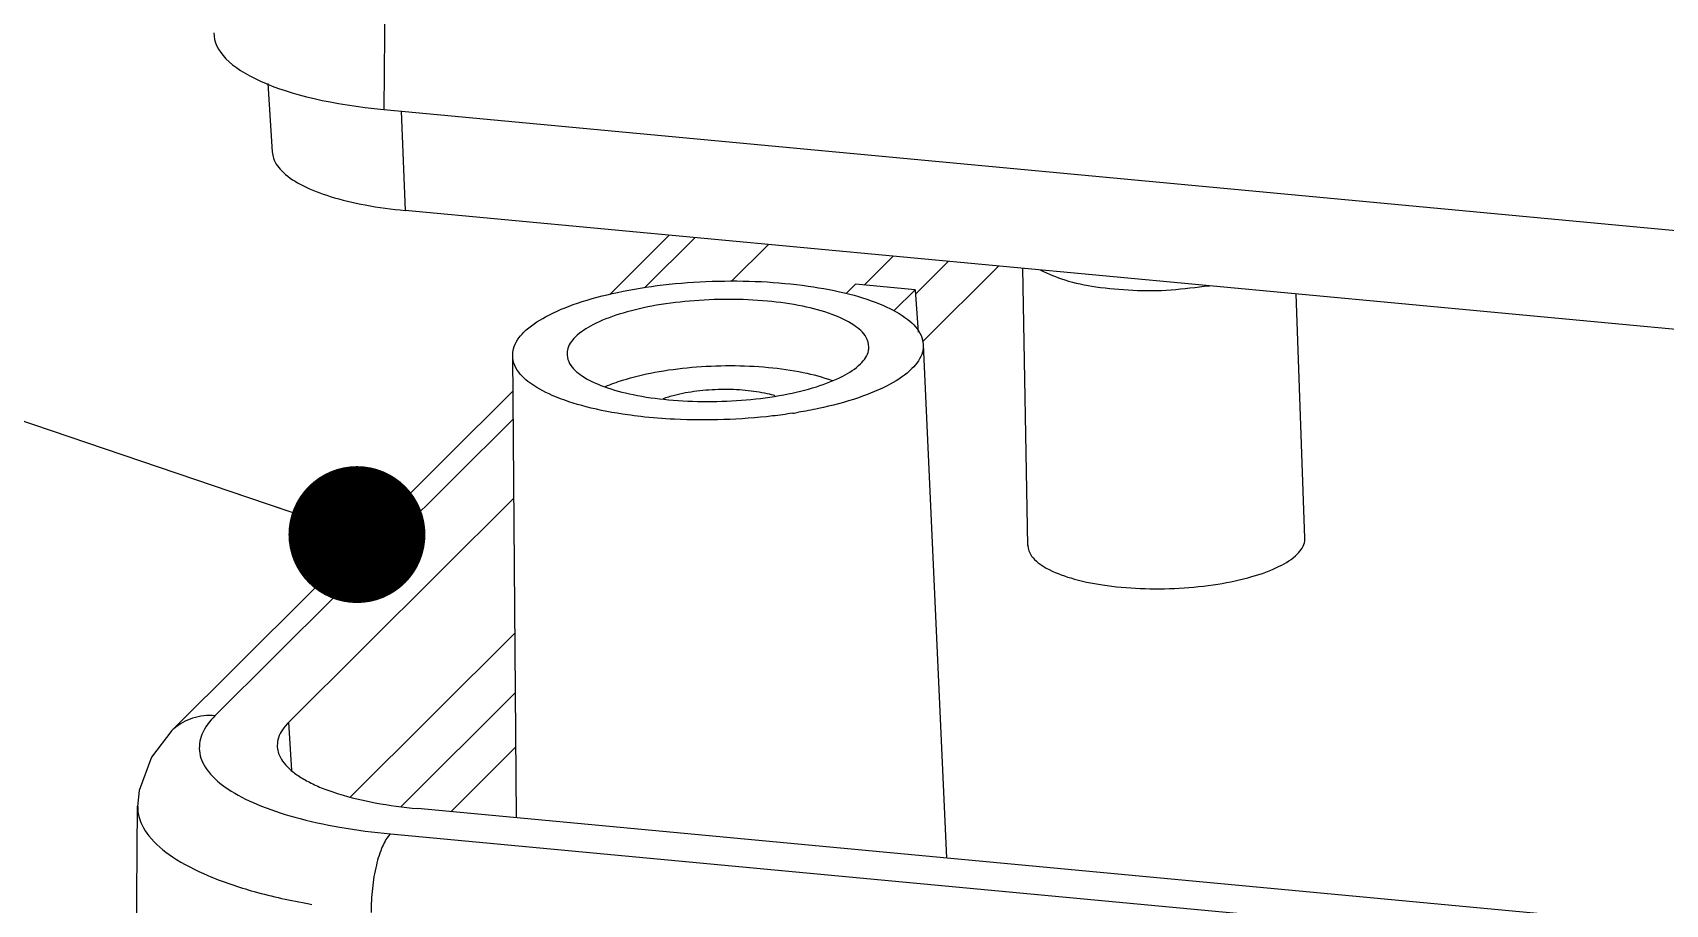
# Model space of a CAD drawing. Header units: millimetres. Extents: x 1779 to 2074, y -741 to -536.
# Drawn here: x 1833.53 to 1856.78, y -709.2 to -696.78 of the extents above; entities that cross this region are included whole.
import ezdxf

# ---------------------------------------------------------------- set-up
doc = ezdxf.new("R2010")
doc.units = ezdxf.units.MM
doc.layers.add('from', color=7, linetype='Continuous', lineweight=13)
doc.styles.get("Standard").update_dxf_attribs({"font": 'txt', "bigfont": 'gbcbig.shx'})
doc.dimstyles.new('ISO', dxfattribs={"dimscale": 0.6, "dimtxt": 2.5, "dimasz": 2.5, "dimexe": 1.25, "dimexo": 0.625, "dimtad": 0, "dimdsep": 46, "dimtxsty": 'Standard', "dimblk": 'OPEN', "dimcen": 0, "dimclrd": 4, "dimclre": 4, "dimadec": 0, "dimazin": 0, "dimtfac": 1, "dimtofl": 0, "dimtmove": 0, "dimatfit": 3, "dimfxl": 1, "dimarcsym": 0})

# ---------------------------------------------------------------- blocks, each defined once
blk = doc.blocks.new('_Open')
at = {"color": 0, "linetype": 'ByBlock', "lineweight": -2}
for p, q in [((-1, 0.167), (0, 0)), ((-1, -0.167), (0, 0)), ((0, 0), (-1, 0))]:
    blk.add_line(p, q, dxfattribs=at)

msp = doc.modelspace()

# ---------------------------------------------------------------- linework, layer by layer
at = {"color": 7, "linetype": 'Continuous'}
for p, q in [((1838.763, -671.361), (1838.532, -697.878)), ((1836.881, -697.507), (1836.944, -698.483)), ((1838.532, -697.878), (1888.682, -702.573)), ((1838.78, -697.901), (1838.835, -699.316)), ((1888.983, -704.011), (1838.835, -699.316)), ((1842.596, -699.668), (1841.75, -700.512)), ((1842.964, -699.703), (1842.245, -700.42)), ((1843.478, -700.327), (1844.007, -699.8)), ((1845.372, -700.379), (1845.785, -699.967)), ((1846.1, -700.51), (1846.571, -700.04)), ((1847.287, -700.107), (1846.203, -701.188)), ((1847.699, -704.086), (1847.631, -700.14)), ((1845.245, -700.367), (1845.113, -700.498)), ((1846.095, -700.446), (1845.245, -700.367)), ((1845.8, -700.74), (1846.095, -700.446)), ((1846.095, -700.446), (1846.14, -701.047)), ((1851.646, -703.981), (1851.521, -700.504)), ((1846.212, -701.226), (1846.543, -708.54)), ((1840.364, -701.382), (1840.418, -707.967)), ((1840.368, -701.888), (1835.516, -706.723)), ((1840.372, -702.286), (1836.129, -706.513)), ((1837.18, -706.603), (1840.381, -703.413)), ((1838.058, -707.666), (1840.396, -705.336)), ((1838.78, -707.803), (1840.403, -706.186)), ((1837.222, -707.29), (1837.18, -706.603)), ((1840.409, -706.96), (1839.486, -707.88)), ((1835.01, -709.919), (1835.028, -707.801)), ((1889.159, -712.53), (1839.011, -707.835)), ((1838.626, -708.194), (1888.82, -712.893))]:
    msp.add_line(p, q, dxfattribs=at)
msp.add_lwpolyline([(1835.516, -706.723), (1835.223, -707.101), (1835.049, -707.576), (1835.028, -707.805)], dxfattribs=at)
for centre, radius, start, end in [((1843.267, -695.223), 7.065, 278.8435, 279.5111), ((1839.256, -699.198), 10.152, 259.879, 260.0792)]:
    msp.add_arc(centre, radius, start, end, dxfattribs=at)
msp.add_ellipse((1839.715, -696.702), major_axis=(3.601, 0.097), ratio=0.337327, start_param=3.12958, end_param=4.368607, dxfattribs=at)
for points, start_tangent, end_tangent in [([(1836.945, -698.483), (1836.962, -698.572), (1837.103, -698.775), (1837.379, -698.961), (1837.771, -699.116), (1838.266, -699.238), (1838.835, -699.316)], (0.056544, -0.9984), (0.995646, -0.093216)), ([(1847.879, -700.164), (1847.883, -700.166), (1848.225, -700.305), (1848.67, -700.402), (1849.194, -700.451), (1849.74, -700.447), (1850.278, -700.39), (1850.287, -700.389)], (0.876818, -0.480823), (0.987354, 0.15853)), ([(1840.526, -701.051), (1840.836, -700.83), (1841.288, -700.637), (1841.857, -700.483), (1842.508, -700.377), (1843.205, -700.325), (1843.907, -700.33), (1844.573, -700.393), (1845.165, -700.508), (1845.647, -700.671), (1845.992, -700.87), (1846.18, -701.095), (1846.21, -701.226)], (0.708386, 0.705825), (0.052182, -0.998638)), ([(1845.436, -701.262), (1845.399, -701.123), (1845.223, -700.949), (1844.913, -700.797), (1844.496, -700.681), (1843.993, -700.608), (1843.442, -700.583), (1842.885, -700.607), (1842.349, -700.679), (1841.884, -700.794), (1841.509, -700.945), (1841.258, -701.12)], (-0.017136, 0.999853), (-0.708386, -0.705825)), ([(1840.367, -701.382), (1840.377, -701.288), (1840.526, -701.051)], (-0.020293, 0.999794), (0.708386, 0.705825)), ([(1841.258, -701.12), (1841.145, -701.308), (1841.142, -701.376)], (-0.708386, -0.705825), (0.083166, -0.996536)), ([(1846.21, -701.226), (1846.2, -701.332), (1846.051, -701.569)], (0.052182, -0.998638), (-0.708386, -0.705825)), ([(1842.19, -702.251), (1842.004, -702.227), (1841.412, -702.112), (1840.93, -701.949), (1840.585, -701.75), (1840.397, -701.525), (1840.367, -701.382)], (-0.993635, 0.112652), (-0.020293, 0.999794)), ([(1841.142, -701.376), (1841.178, -701.497), (1841.354, -701.671), (1841.664, -701.823), (1842.081, -701.939), (1842.584, -702.012), (1843.135, -702.037), (1843.692, -702.013), (1844.228, -701.94), (1844.693, -701.826), (1845.067, -701.675), (1845.318, -701.5)], (0.083166, -0.996536), (0.708386, 0.705825)), ([(1845.318, -701.5), (1845.432, -701.312), (1845.436, -701.262)], (0.708386, 0.705825), (-0.017136, 0.999853)), ([(1841.688, -701.823), (1841.932, -701.734), (1842.389, -701.621), (1842.917, -701.55), (1843.465, -701.526), (1844.007, -701.551), (1844.501, -701.623), (1844.913, -701.737)], (0.91835, 0.395768), (0.938453, -0.345406)), ([(1846.051, -701.569), (1845.741, -701.79), (1845.289, -701.983), (1844.72, -702.137), (1844.435, -702.191)], (-0.708386, -0.705825), (-0.986249, -0.165267)), ([(1842.507, -701.996), (1842.67, -701.945), (1842.987, -701.886), (1843.336, -701.861), (1843.682, -701.874), (1843.992, -701.923), (1844.101, -701.952)], (0.937172, 0.348867), (0.954557, -0.298027)), ([(1844.353, -702.204), (1844.068, -702.243), (1843.371, -702.295), (1842.669, -702.29), (1842.19, -702.251)], (-0.988107, -0.153765), (-0.993635, 0.112652)), ([(1851.537, -704.21), (1851.644, -704.021), (1851.645, -703.981)], (0.708386, 0.705825), (-0.068476, 0.997653)), ([(1847.7, -704.085), (1847.755, -704.237), (1847.962, -704.408), (1848.311, -704.55), (1848.765, -704.649), (1849.299, -704.699), (1849.857, -704.695), (1850.406, -704.637), (1850.89, -704.531), (1851.28, -704.384), (1851.537, -704.21)], (0.050561, -0.998721), (0.708386, 0.705825)), ([(1836.129, -706.513), (1835.811, -706.546), (1835.543, -706.698), (1835.517, -706.722)], (-0.995646, 0.093216), (-0.707697, -0.706516)), ([(1836.129, -706.513), (1835.944, -706.777), (1835.912, -707.046), (1836.036, -707.308), (1836.31, -707.553), (1836.725, -707.772), (1837.264, -707.956), (1837.906, -708.099), (1838.626, -708.194)], (-0.708221, -0.705991), (0.995641, -0.09327)), ([(1837.18, -706.603), (1837.088, -706.713), (1837.033, -706.825), (1837.016, -706.938), (1837.016, -706.957)], (-0.708386, -0.705825), (0.064953, -0.997888)), ([(1837.016, -706.957), (1837.035, -707.051), (1837.092, -707.159), (1837.184, -707.264), (1837.313, -707.365), (1837.475, -707.46), (1837.667, -707.547), (1837.888, -707.625), (1838.411, -707.752), (1839.011, -707.835)], (0.064953, -0.997888), (0.995646, -0.093216)), ([(1835.029, -707.805), (1835.036, -707.903), (1835.188, -708.222), (1835.523, -708.52), (1836.029, -708.788), (1836.687, -709.015), (1837.472, -709.192)], (-0.013051, -0.999915), (0.984438, -0.17573)), ([(1838.626, -708.194), (1838.516, -708.367), (1838.426, -708.639), (1838.369, -708.97), (1838.353, -709.312)], (-0.708386, -0.705825), (0.01735, -0.999849))]:
    msp.add_spline(points, degree=3, dxfattribs=dict(at, start_tangent=start_tangent, end_tangent=end_tangent))

# ---------------------------------------------------------------- leaders
at = {"layer": 'from'}
for points in [[(1838.15, -703.932), (1814.804, -696.005)], [(1842.713, -718.567), (1815.205, -709.069)]]:
    msp.add_leader(points, dimstyle='ISO', override={"dimscale": 1, "dimasz": 1.95, "dimexo": 0.125, "dimadec": 2, "dimazin": 2, "dimldrblk": 'Dot'}, dxfattribs=at)

doc.saveas('drawing.dxf')
